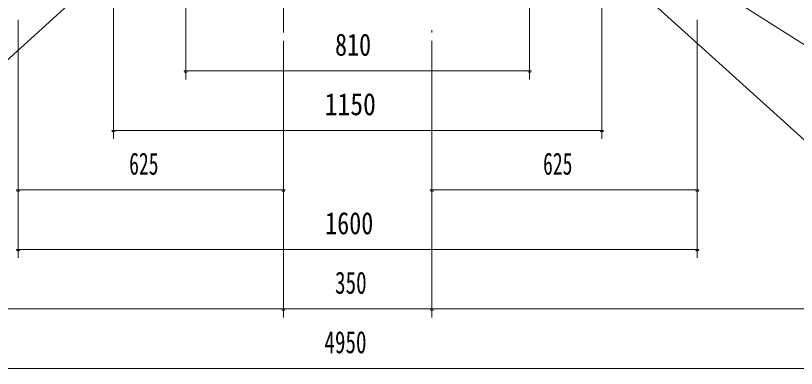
# Model space of a CAD drawing. Units: millimetres, scale not verified, with parts at other scales. Extents: x -34436 to 34436, y -16161 to 16159.
# Drawn here: x 18967 to 26324, y -5169 to -1849 of the extents above; entities that cross this region are included whole.
import ezdxf
from ezdxf.enums import TextEntityAlignment as Align

# ---------------------------------------------------------------- set-up
doc = ezdxf.new("R2010")
doc.units = ezdxf.units.MM
doc.header["$LTSCALE"] = 80
doc.linetypes.add('USER3', pattern=[24, 12, -5, 2, -5])
doc.layers.add('0-8_2-22CENTER', color=3, linetype='USER3', lineweight=18)
doc.layers.add('0-A_2-52DIM', color=3, linetype='Continuous', lineweight=18)
doc.styles.add('ＭＳ ゴシック', font='')
doc.styles.get('ＭＳ ゴシック').set_extended_font_data('MS Gothic')

msp = doc.modelspace()

# ---------------------------------------------------------------- linework, layer by layer
at = {"layer": '0-8_2-22CENTER'}
for p, q in [((21490.11, -2009.1), (21490.11, 10894.9)), ((22890.11, 10894.9), (22890.11, -2009.1))]:
    msp.add_line(p, q, dxfattribs=at)
at = {"layer": '0-A_2-52DIM'}
for p, q in [((19890.11, 550.9), (19890.11, -3009.1)), ((24490.1, -3009.1), (24490.1, 550.9)), ((20570.11, -2449.1), (20570.11, -1273.1)), ((23810.1, -1273.1), (23810.1, -2449.1)), ((18990.1, -4129.1), (18990.1, -1889.1)), ((25390.11, -4129.1), (25390.11, -1889.1)), ((21490.11, -4689.1), (21490.11, -2086.63)), ((22890.11, -2086.63), (22890.11, -4689.1)), ((20586.11, -2369.1), (20554.11, -2369.1)), ((23810.1, -2369.1), (20570.11, -2369.1)), ((23826.1, -2369.1), (23794.1, -2369.1)), ((19906.11, -2929.1), (19874.11, -2929.1)), ((19890.11, -2929.1), (24490.1, -2929.1)), ((24506.1, -2929.1), (24474.1, -2929.1)), ((19006.1, -3489.1), (18974.1, -3489.1)), ((21490.11, -3489.1), (18990.1, -3489.1)), ((21506.1, -3489.1), (21474.1, -3489.1)), ((22906.11, -3489.1), (22874.11, -3489.1)), ((22890.11, -3489.1), (25390.11, -3489.1)), ((25406.11, -3489.1), (25374.11, -3489.1)), ((19006.1, -4049.1), (18974.1, -4049.1)), ((25390.11, -4049.1), (18990.1, -4049.1)), ((25406.11, -4049.1), (25374.11, -4049.1)), ((32090.11, -4609.1), (12290.1, -4609.1)), ((21506.1, -4609.1), (21474.1, -4609.1)), ((22906.11, -4609.1), (22874.11, -4609.1)), ((32090.11, -5169.1), (12290.1, -5169.1))]:
    msp.add_line(p, q, dxfattribs=at)
for points in [[(20745.96, -579.23), (18465.51, -2649.1), (15745.52, -2649.1)], [(24312.41, -1135.41), (27230.1, -3769.1), (29710.11, -3769.1)], [(29686.58, -2649.1), (27230.1, -2649.1), (24905.48, -1176.56)]]:
    msp.add_lwpolyline(points, dxfattribs=at)
for centre in [(20570.11, -2369.1), (23810.1, -2369.1), (19890.11, -2929.1), (24490.1, -2929.1), (18990.1, -3489.1), (21490.1, -3489.1), (22890.11, -3489.1), (25390.11, -3489.1), (18990.1, -4049.1), (25390.11, -4049.1), (21490.1, -4609.1), (22890.11, -4609.1)]:
    msp.add_arc(centre, 16, 180, 0, dxfattribs=at)

# ---------------------------------------------------------------- texts
at = {"layer": '0-A_2-52DIM', "color": 7, "style": 'ＭＳ ゴシック'}
for s, width, p in [('810', 0.8, (21976.77, -2289.1)), ('1150', 0.85, (21879.6, -2849.1)), ('625', 0.65, (20037.2, -3409.1)), ('625', 0.65, (23937.2, -3409.1)), ('1600', 0.8, (21883.68, -3969.1)), ('350', 0.7, (21976.87, -4529.1)), ('4950', 0.7, (21876.57, -5089.1))]:
    msp.add_text(s, height=208.4, dxfattribs=dict(at, width=width)).set_placement(p, align=Align.BOTTOM_LEFT)

doc.saveas('drawing.dxf')
